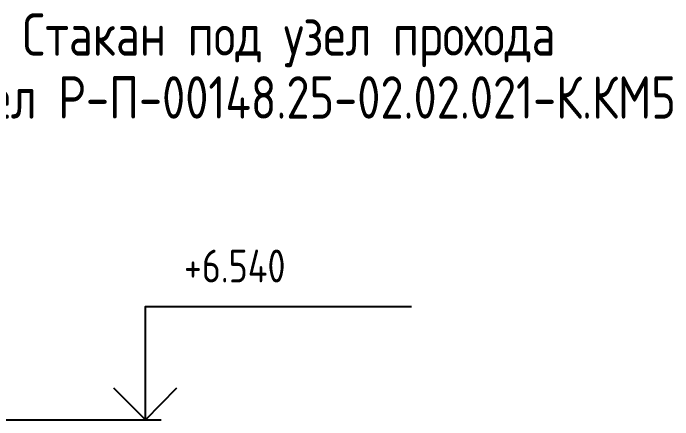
# Model space of a CAD drawing. Header units: metres. Extents: x 20 to 415, y 5 to 292.
# Drawn here: x 282.44 to 302.58, y 183.52 to 195.93 of the extents above; entities that cross this region are included whole.
import ezdxf

# ---------------------------------------------------------------- set-up
doc = ezdxf.new("R2010")
doc.units = ezdxf.units.M
doc.layers.add('ОБОЗНАЧЕНИЯ', color=7, linetype='Continuous')
doc.styles.add('GOST', font='isocpeur.ttf')

msp = doc.modelspace()

# ---------------------------------------------------------------- linework, layer by layer
at = {"layer": 'ОБОЗНАЧЕНИЯ'}
for points in [[(286.484, 183.521), (286.484, 186.978), (294.607, 186.978)], [(285.505, 184.499), (286.484, 183.521), (287.442, 184.499)], [(276.299, 183.521), (286.963, 183.521)]]:
    msp.add_lwpolyline(points, dxfattribs=at)

# ---------------------------------------------------------------- texts
at = {"layer": 'ОБОЗНАЧЕНИЯ', "style": 'GOST', "width": 0.8}
for s, height, p in [('Стакан под узел прохода', 1.29207, (282.729, 194.629)), ('см.раздел Р-П-00148.25-02.02.021-К.КМ5', 1.29207, (277.075, 192.709)), ('+6.540', 1.003, (287.657, 187.711))]:
    msp.add_text(s, height=height, dxfattribs=at).set_placement(p)

doc.saveas('drawing.dxf')
